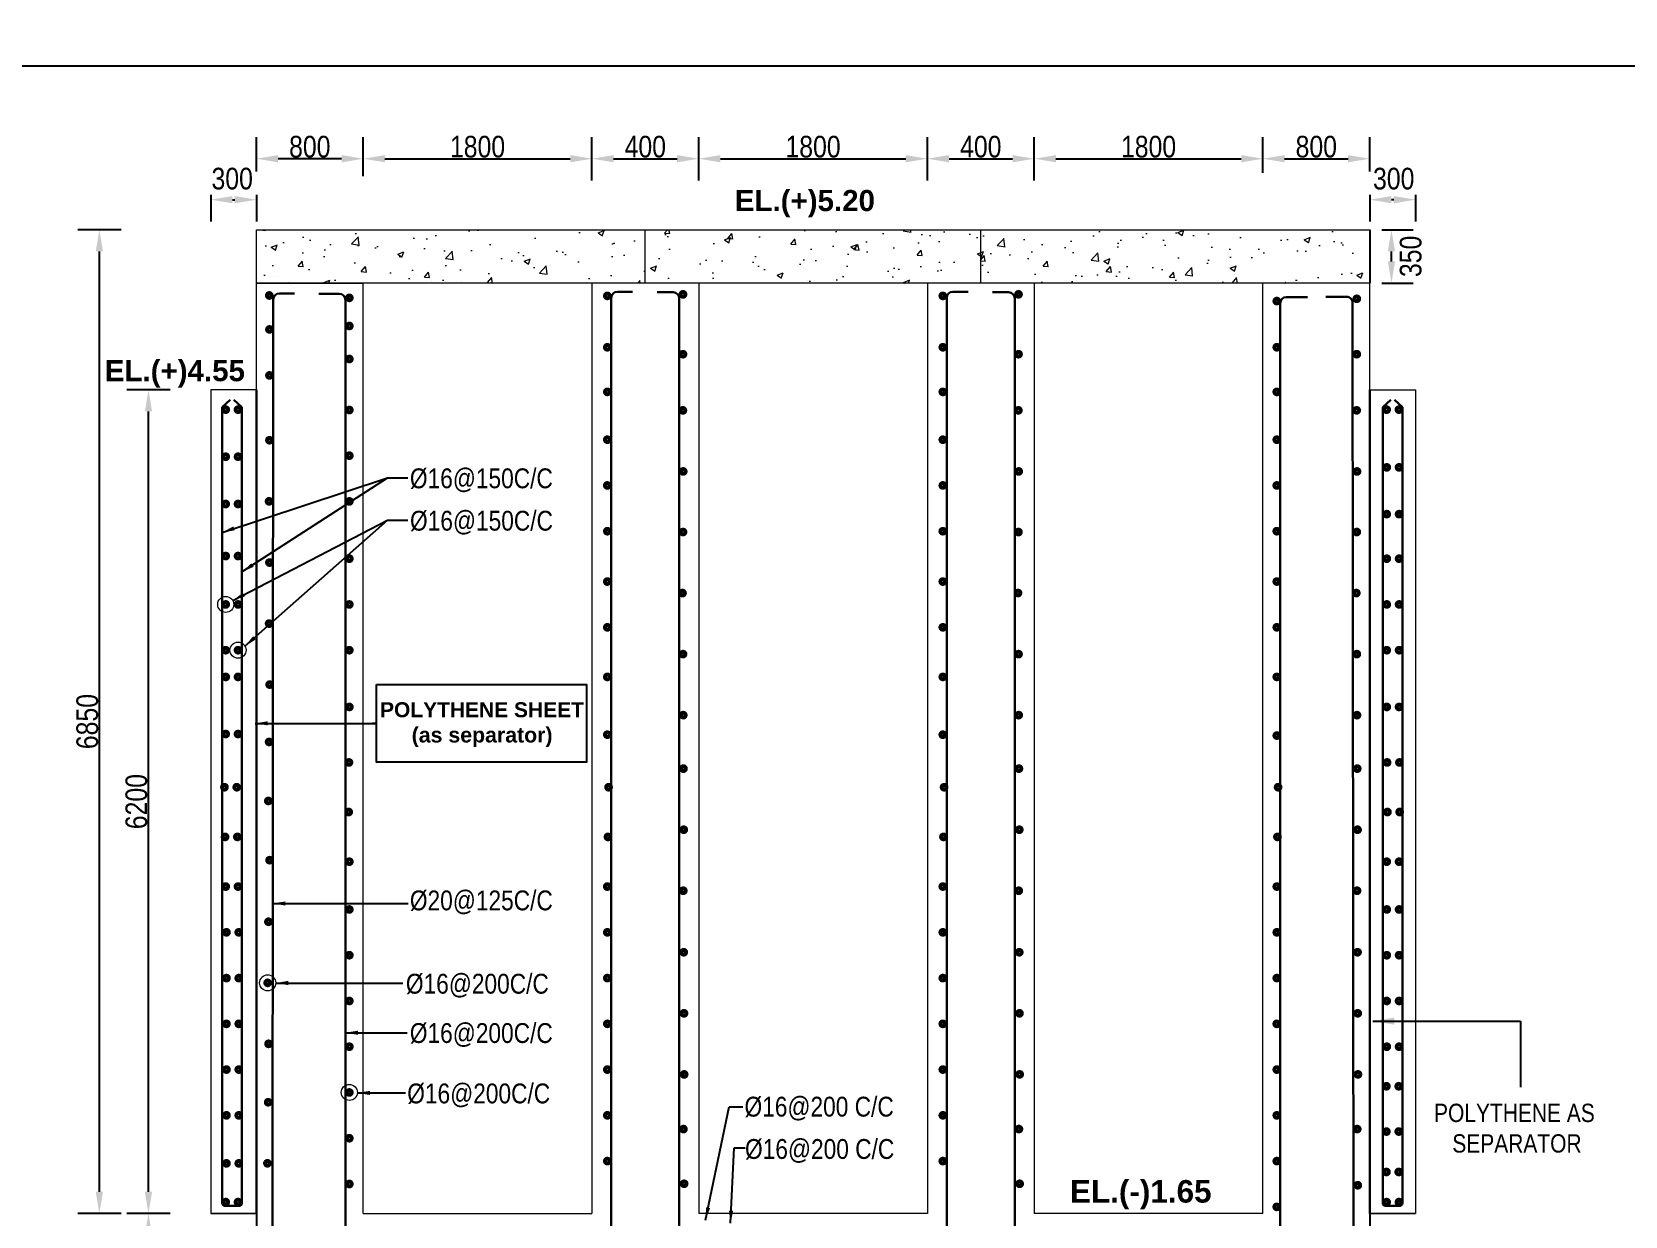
# Model space of a CAD drawing. Extents: x -119161 to 3778985, y -614964 to -30958.
# Drawn here: x 3112321 to 3129978, y -245973 to -232850 of the extents above; entities that cross this region are included whole.
import ezdxf

# ---------------------------------------------------------------- set-up
doc = ezdxf.new("R2010")
doc.units = 0
doc.header["$MEASUREMENT"] = 0
doc.linetypes.add('DASHED2', pattern=[9.525, 6.35, -3.175])
doc.layers.get('DEFPOINTS').update_dxf_attribs({"linetype": 'CONTINUOUS'})
for name, color, linetype, lineweight in [('Dim', 7, 'CONTINUOUS', 9), ('HATCH', 252, 'CONTINUOUS', 5), ('ROD', 1, 'CONTINUOUS', 30)]:
    doc.layers.add(name, color=color, linetype=linetype, lineweight=lineweight)
for name, color, linetype in [('DOTTED', 240, 'DASHED2'), ('LINE', 7, 'CONTINUOUS'), ('TEXT', 10, 'CONTINUOUS'), ('TXT', 7, 'CONTINUOUS')]:
    doc.layers.add(name, color=color, linetype=linetype)
doc.styles.add('ARIAL', font='ARIALN.TTF')
doc.styles.add('DIM', font='isocp3.shx')
doc.styles.add('dimText', font='ARIALN.TTF')
doc.styles.get("Standard").update_dxf_attribs({"font": 'times.ttf', "height": 250})
doc.dimstyles.new('3', dxfattribs={"dimtxt": 225, "dimasz": 350, "dimexe": 100, "dimexo": 25, "dimgap": 9, "dimtad": 0, "dimdec": 0, "dimzin": 0, "dimdsep": 46, "dimtxsty": 'Standard', "dimcen": 0, "dimclrt": 256, "dimadec": 0, "dimazin": 0, "dimtfac": 1, "dimtdec": 0, "dimtofl": 0, "dimtmove": 2, "dimatfit": 3, "dimfxl": 1, "dimtolj": 1, "dimtzin": 0, "dimarcsym": 0})
doc.dimstyles.new('dim n_120', dxfattribs={"dimtxt": 240, "dimasz": 240, "dimexe": 240, "dimexo": 150, "dimgap": 100, "dimtad": 2, "dimdec": 0, "dimzin": 0, "dimdsep": 46, "dimtxsty": 'DIM', "dimcen": 350, "dimclrd": 5, "dimclre": 5, "dimclrt": 7, "dimadec": 0, "dimazin": 0, "dimtfac": 1, "dimtdec": 0, "dimtmove": 0, "dimatfit": 3, "dimfxl": 240, "dimfxlon": 1, "dimtolj": 1, "dimtzin": 0, "dimarcsym": 0})
doc.dimstyles.new('dim_70', dxfattribs={"dimtxt": 140, "dimasz": 140, "dimexe": 70, "dimexo": 40, "dimgap": 50, "dimtad": 1, "dimdec": 0, "dimzin": 0, "dimdsep": 46, "dimtxsty": 'ARIAL', "dimcen": 0.09, "dimclrd": 5, "dimclre": 5, "dimclrt": 7, "dimadec": 0, "dimazin": 0, "dimtfac": 1, "dimtdec": 0, "dimtmove": 0, "dimatfit": 3, "dimfxl": 1, "dimtolj": 1, "dimtzin": 0, "dimarcsym": 0})
pattern_1 = [(50, (2361827.4, 2144487.93), (699.32868, -61.18333), [73.125, -804.375]), (355, (2361827.4, 2144487.9), (-135.28255, 733.38733), [58.5, -643.5]), (100.4514, (2361885.65, 2144482.8), (564.04665, 672.20355), [62.14669, -683.61356]), (46.1842, (2361827.4, 2144682.9), (1040.56002, -161.38104), [109.6875, -1206.5625]), (96.6356, (2361914.1, 2144669.5), (911.29614, 949.76492), [93.22003, -1025.42017]), (351.1842, (2361827.4, 2144682.9), (911.2954, 949.76564), [87.75, -965.25]), (21, (2361924.9, 2144634.2), (581.98438, -392.55342), [73.125, -804.375]), (326, (2361924.9, 2144634.2), (237.23245, 707.0213), [58.5, -643.5]), (71.4514, (2361973.4, 2144601.5), (819.21706, 314.46723), [62.14669, -683.61356]), (37.5, (2361827.38, 2144487.93), (11.85586, 324.571507), [0, -635.7, 0, -653.25, 0, -645.9375]), (7.5, (2361827.38, 2144487.93), (256.4928, 384.55142), [0, -372.45, 0, -621.075, 0, -246.1875]), (327.5, (2361609.95, 2144487.93), (520.476875, -21.991), [0, -243.75, 0, -760.5, 0, -1009.125]), (317.5, (2361512.45, 2144487.93), (568.606515, 97.60236), [0, -316.875, 0, -505.05, 0, -716.625])]

# ---------------------------------------------------------------- blocks, each defined once
blk = doc.blocks.new('*D1258')
at = {"layer": 'DEFPOINTS', "color": 0, "lineweight": -2, "ltscale": 50}
for p in [(3113777, -245943), (3113613, -247211), (3113851, -247211)]:
    blk.add_point(p, dxfattribs=at)
at = {"layer": 'Dim', "color": 5, "lineweight": -2, "ltscale": 50}
for p, q in [((3113627, -245943), (3113373, -245943)), ((3113613, -246183), (3113613, -246971)), ((3113701, -247211), (3113373, -247211))]:
    blk.add_line(p, q, dxfattribs=at)
for points in [[(3113573, -246183), (3113653, -246183), (3113613, -245943)], [(3113573, -246971), (3113653, -246971), (3113613, -247211)]]:
    blk.add_solid(points, dxfattribs=at)
at = {"layer": 'Dim', "color": 7, "ltscale": 50, "insert": (3113480, -246577), "char_height": 240, "attachment_point": 5, "rotation": 90, "style": 'dimText'}
blk.add_mtext('\\A1;800', dxfattribs=at)
blk = doc.blocks.new('*D1259')
at = {"layer": 'DEFPOINTS', "color": 0, "lineweight": -2, "ltscale": 50}
for p in [(3113069, -235043), (3113779, -235043), (3113475, -245943)]:
    blk.add_point(p, dxfattribs=at)
at = {"layer": 'Dim', "color": 5, "lineweight": -2, "ltscale": 50}
for p, q in [((3113309, -235043), (3112829, -235043)), ((3113069, -245703), (3113069, -235283)), ((3113309, -245943), (3112829, -245943))]:
    blk.add_line(p, q, dxfattribs=at)
for points in [[(3113029, -235283), (3113109, -235283), (3113069, -235043)], [(3113029, -245703), (3113109, -245703), (3113069, -245943)]]:
    blk.add_solid(points, dxfattribs=at)
at = {"layer": 'Dim', "color": 7, "ltscale": 50, "insert": (3112936, -240493), "char_height": 240, "attachment_point": 5, "rotation": 90, "style": 'dimText'}
blk.add_mtext('\\A1;6850', dxfattribs=at)
blk = doc.blocks.new('*D1260')
at = {"layer": 'DEFPOINTS', "color": 0, "lineweight": -2, "ltscale": 50}
for p in [(3127133, -235043), (3127388, -235043), (3127133, -235634)]:
    blk.add_point(p, dxfattribs=at)
at = {"layer": 'Dim', "color": 5, "lineweight": -2, "ltscale": 50}
for p, q in [((3127283, -235043), (3127628, -235043)), ((3127388, -235394), (3127388, -235283)), ((3127283, -235634), (3127628, -235634))]:
    blk.add_line(p, q, dxfattribs=at)
for points in [[(3127348, -235283), (3127428, -235283), (3127388, -235043)], [(3127348, -235394), (3127428, -235394), (3127388, -235634)]]:
    blk.add_solid(points, dxfattribs=at)
at = {"layer": 'Dim', "color": 7, "ltscale": 50, "insert": (3127602, -235338), "char_height": 240, "attachment_point": 5, "rotation": 90, "style": 'dimText'}
blk.add_mtext('\\A1;350', dxfattribs=at)
blk = doc.blocks.new('*D1263')
at = {"layer": 'DEFPOINTS', "color": 0, "lineweight": -2, "ltscale": 50}
for p in [(3113613, -236817), (3114303, -236817), (3114218, -245943)]:
    blk.add_point(p, dxfattribs=at)
at = {"layer": 'Dim', "color": 5, "lineweight": -2, "ltscale": 50}
for p, q in [((3113853, -236817), (3113373, -236817)), ((3113613, -245703), (3113613, -237057)), ((3113853, -245943), (3113373, -245943))]:
    blk.add_line(p, q, dxfattribs=at)
for points in [[(3113573, -237057), (3113653, -237057), (3113613, -236817)], [(3113573, -245703), (3113653, -245703), (3113613, -245943)]]:
    blk.add_solid(points, dxfattribs=at)
at = {"layer": 'Dim', "color": 7, "ltscale": 50, "insert": (3113480, -241380), "char_height": 240, "attachment_point": 5, "rotation": 90, "style": 'dimText'}
blk.add_mtext('\\A1;6200', dxfattribs=at)
blk = doc.blocks.new('*D1264')
at = {"layer": 'DEFPOINTS', "color": 0, "lineweight": -2, "ltscale": 50}
for p in [(3114809, -234256), (3114809, -234546), (3115993, -234599)]:
    blk.add_point(p, dxfattribs=at)
at = {"layer": 'Dim', "color": 5, "lineweight": -2, "ltscale": 50}
for p, q in [((3114809, -234396), (3114809, -234016)), ((3115993, -234449), (3115993, -234016)), ((3115753, -234256), (3115049, -234256))]:
    blk.add_line(p, q, dxfattribs=at)
for points in [[(3115049, -234216), (3115049, -234296), (3114809, -234256)], [(3115753, -234216), (3115753, -234296), (3115993, -234256)]]:
    blk.add_solid(points, dxfattribs=at)
at = {"layer": 'Dim', "color": 7, "ltscale": 50, "insert": (3115401, -234124), "char_height": 240, "attachment_point": 5, "style": 'dimText'}
blk.add_mtext('\\A1;800', dxfattribs=at)
blk = doc.blocks.new('*D1265')
at = {"layer": 'DEFPOINTS', "color": 0, "lineweight": -2, "ltscale": 50}
for p in [(3127147, -234256), (3125963, -234563), (3127147, -234546)]:
    blk.add_point(p, dxfattribs=at)
at = {"layer": 'Dim', "color": 5, "lineweight": -2, "ltscale": 50}
for p, q in [((3125963, -234413), (3125963, -234016)), ((3127147, -234396), (3127147, -234016)), ((3126203, -234256), (3126907, -234256))]:
    blk.add_line(p, q, dxfattribs=at)
for points in [[(3126203, -234216), (3126203, -234296), (3125963, -234256)], [(3126907, -234216), (3126907, -234296), (3127147, -234256)]]:
    blk.add_solid(points, dxfattribs=at)
at = {"layer": 'Dim', "color": 7, "ltscale": 50, "insert": (3126555, -234124), "char_height": 240, "attachment_point": 5, "style": 'dimText'}
blk.add_mtext('\\A1;800', dxfattribs=at)
blk = doc.blocks.new('*D1266')
at = {"layer": 'DEFPOINTS', "color": 0, "lineweight": -2, "ltscale": 50}
for p in [(3119711, -234256), (3118528, -234802), (3119711, -234802)]:
    blk.add_point(p, dxfattribs=at)
at = {"layer": 'Dim', "color": 5, "lineweight": -2, "ltscale": 50}
for p, q in [((3118528, -234496), (3118528, -234016)), ((3119711, -234496), (3119711, -234016)), ((3118768, -234256), (3119471, -234256))]:
    blk.add_line(p, q, dxfattribs=at)
for points in [[(3118768, -234216), (3118768, -234296), (3118528, -234256)], [(3119471, -234216), (3119471, -234296), (3119711, -234256)]]:
    blk.add_solid(points, dxfattribs=at)
at = {"layer": 'Dim', "color": 7, "ltscale": 50, "insert": (3119119, -234124), "char_height": 240, "attachment_point": 5, "style": 'dimText'}
blk.add_mtext('\\A1;400', dxfattribs=at)
blk = doc.blocks.new('*D1267')
at = {"layer": 'DEFPOINTS', "color": 0, "lineweight": -2, "ltscale": 50}
for p in [(3118528, -234256), (3118528, -234442), (3115993, -234524)]:
    blk.add_point(p, dxfattribs=at)
at = {"layer": 'Dim', "color": 5, "lineweight": -2, "ltscale": 50}
for p, q in [((3115993, -234374), (3115993, -234016)), ((3118528, -234292), (3118528, -234016)), ((3116233, -234256), (3118288, -234256))]:
    blk.add_line(p, q, dxfattribs=at)
for points in [[(3116233, -234216), (3116233, -234296), (3115993, -234256)], [(3118288, -234216), (3118288, -234296), (3118528, -234256)]]:
    blk.add_solid(points, dxfattribs=at)
at = {"layer": 'Dim', "color": 7, "ltscale": 50, "insert": (3117260, -234124), "char_height": 240, "attachment_point": 5, "style": 'dimText'}
blk.add_mtext('\\A1;1800', dxfattribs=at)
blk = doc.blocks.new('*D1268')
at = {"layer": 'DEFPOINTS', "color": 0, "lineweight": -2, "ltscale": 50}
for p in [(3114303, -234508), (3114810, -234508), (3114810, -234710)]:
    blk.add_point(p, dxfattribs=at)
at = {"layer": 'Dim', "color": 5, "lineweight": -2, "ltscale": 50}
for p, q in [((3114303, -234658), (3114303, -234950)), ((3114543, -234710), (3114570, -234710)), ((3114810, -234658), (3114810, -234950))]:
    blk.add_line(p, q, dxfattribs=at)
for points in [[(3114543, -234670), (3114543, -234750), (3114303, -234710)], [(3114570, -234670), (3114570, -234750), (3114810, -234710)]]:
    blk.add_solid(points, dxfattribs=at)
at = {"layer": 'Dim', "color": 7, "ltscale": 50, "insert": (3114541, -234478), "char_height": 240, "attachment_point": 5, "style": 'dimText'}
blk.add_mtext('\\A1;300', dxfattribs=at)
blk = doc.blocks.new('*D1269')
at = {"layer": 'DEFPOINTS', "color": 0, "lineweight": -2, "ltscale": 50}
for p in [(3127147, -234508), (3127654, -234508), (3127147, -234710)]:
    blk.add_point(p, dxfattribs=at)
at = {"layer": 'Dim', "color": 5, "lineweight": -2, "ltscale": 50}
for p, q in [((3127147, -234658), (3127147, -234950)), ((3127414, -234710), (3127387, -234710)), ((3127654, -234658), (3127654, -234950))]:
    blk.add_line(p, q, dxfattribs=at)
for points in [[(3127387, -234670), (3127387, -234750), (3127147, -234710)], [(3127414, -234670), (3127414, -234750), (3127654, -234710)]]:
    blk.add_solid(points, dxfattribs=at)
at = {"layer": 'Dim', "color": 7, "ltscale": 50, "insert": (3127413, -234478), "char_height": 240, "attachment_point": 5, "style": 'dimText'}
blk.add_mtext('\\A1;300', dxfattribs=at)
blk = doc.blocks.new('*D1272')
at = {"layer": 'DEFPOINTS', "color": 0, "lineweight": -2, "ltscale": 50}
for p in [(3123429, -234256), (3122246, -234802), (3123429, -234802)]:
    blk.add_point(p, dxfattribs=at)
at = {"layer": 'Dim', "color": 5, "lineweight": -2, "ltscale": 50}
for p, q in [((3122246, -234496), (3122246, -234016)), ((3123429, -234496), (3123429, -234016)), ((3122486, -234256), (3123189, -234256))]:
    blk.add_line(p, q, dxfattribs=at)
for points in [[(3122486, -234216), (3122486, -234296), (3122246, -234256)], [(3123189, -234216), (3123189, -234296), (3123429, -234256)]]:
    blk.add_solid(points, dxfattribs=at)
at = {"layer": 'Dim', "color": 7, "ltscale": 50, "insert": (3122837, -234124), "char_height": 240, "attachment_point": 5, "style": 'dimText'}
blk.add_mtext('\\A1;400', dxfattribs=at)
blk = doc.blocks.new('*D1273')
at = {"layer": 'DEFPOINTS', "color": 0, "lineweight": -2, "ltscale": 50}
for p in [(3122246, -234256), (3122246, -234442), (3119711, -234524)]:
    blk.add_point(p, dxfattribs=at)
at = {"layer": 'Dim', "color": 5, "lineweight": -2, "ltscale": 50}
for p, q in [((3119711, -234374), (3119711, -234016)), ((3122246, -234292), (3122246, -234016)), ((3119951, -234256), (3122006, -234256))]:
    blk.add_line(p, q, dxfattribs=at)
for points in [[(3119951, -234216), (3119951, -234296), (3119711, -234256)], [(3122006, -234216), (3122006, -234296), (3122246, -234256)]]:
    blk.add_solid(points, dxfattribs=at)
at = {"layer": 'Dim', "color": 7, "ltscale": 50, "insert": (3120978, -234124), "char_height": 240, "attachment_point": 5, "style": 'dimText'}
blk.add_mtext('\\A1;1800', dxfattribs=at)
blk = doc.blocks.new('*D1274')
at = {"layer": 'DEFPOINTS', "color": 0, "lineweight": -2, "ltscale": 50}
for p in [(3125964, -234256), (3125964, -234442), (3123429, -234524)]:
    blk.add_point(p, dxfattribs=at)
at = {"layer": 'Dim', "color": 5, "lineweight": -2, "ltscale": 50}
for p, q in [((3123429, -234374), (3123429, -234016)), ((3125964, -234292), (3125964, -234016)), ((3123669, -234256), (3125724, -234256))]:
    blk.add_line(p, q, dxfattribs=at)
for points in [[(3123669, -234216), (3123669, -234296), (3123429, -234256)], [(3125724, -234216), (3125724, -234296), (3125964, -234256)]]:
    blk.add_solid(points, dxfattribs=at)
at = {"layer": 'Dim', "color": 7, "ltscale": 50, "insert": (3124696, -234124), "char_height": 240, "attachment_point": 5, "style": 'dimText'}
blk.add_mtext('\\A1;1800', dxfattribs=at)
blk = doc.blocks.new('*D2064')
at = {"layer": 'DEFPOINTS', "color": 0, "lineweight": -2}
for p in [(2462635, -31122), (2462635, -33338), (2521930, -33338)]:
    blk.add_point(p, dxfattribs=at)
at = {"layer": 'DEFPOINTS', "color": 0, "linetype": 'ByBlock', "lineweight": -2}
for p in [(3484626, -240111), (3485507, -240111), (3485507, -240315)]:
    blk.add_point(p, dxfattribs=at)
at = {"layer": 'LINE', "color": 0, "lineweight": -2}
for p, q in [((2462635, -33313), (2462635, -31022)), ((2521930, -33313), (2521930, -31022)), ((2463185, -31122), (2491842, -31122)), ((2521380, -31122), (2492723, -31122))]:
    blk.add_line(p, q, dxfattribs=at)
at = {"layer": 'LINE', "color": 0, "linetype": 'ByBlock', "lineweight": -2}
for p, q in [((3484626, -240136), (3484626, -240415)), ((3485507, -240136), (3485507, -240415)), ((3484976, -240315), (3485157, -240315))]:
    blk.add_line(p, q, dxfattribs=at)
at = {"layer": 'LINE', "color": 0, "lineweight": -2}
for points in [[(2463185, -31031), (2463185, -31214), (2462635, -31122)], [(2521380, -31031), (2521380, -31214), (2521930, -31122)]]:
    blk.add_solid(points, dxfattribs=at)
at = {"layer": 'LINE', "color": 0, "linetype": 'ByBlock', "lineweight": -2}
for points in [[(3484976, -240257), (3484976, -240373), (3484626, -240315)], [(3485157, -240257), (3485157, -240373), (3485507, -240315)]]:
    blk.add_solid(points, dxfattribs=at)
at = {"layer": 'LINE', "insert": (2492283, -31122), "char_height": 250, "attachment_point": 5}
blk.add_mtext('\\A1;59295', dxfattribs=at)
at = {"layer": 'LINE', "linetype": 'ByBlock', "lineweight": -2, "insert": (3485066, -240810), "char_height": 250, "attachment_point": 5}
blk.add_mtext('\\A1;1000', dxfattribs=at)

msp = doc.modelspace()

# ---------------------------------------------------------------- hatches: boundary and pattern name
at = {"layer": 'HATCH'}
h = msp.add_hatch(dxfattribs=at)
h.set_pattern_fill('AR-CONC,_O', color=2, scale=97.5)
h.set_pattern_definition(pattern_1)
h.paths.add_polyline_path([(3119119.3, -235634.2), (3119119.3, -235042.7), (3114809.7, -235042.7), (3114809.7, -235634.2)])
h = msp.add_hatch(dxfattribs=at)
h.set_pattern_fill('AR-CONC,_O', color=2, scale=97.5)
h.set_pattern_definition(pattern_1)
h.paths.add_polyline_path([(3122837.3, -235634.2), (3122837.3, -235042.7), (3119119.3, -235042.7), (3119119.3, -235634.2)])
h = msp.add_hatch(dxfattribs=at)
h.set_pattern_fill('AR-CONC,_O', color=2, scale=97.5)
h.set_pattern_definition(pattern_1)
h.paths.add_polyline_path([(3122837.3, -235042.7), (3122837.3, -235634.2), (3127146.6, -235634.2), (3127146.6, -235042.7)])

# ---------------------------------------------------------------- linework, layer by layer
at = {"layer": 'Dim', "color": 8, "ltscale": 50}
for p, q in [((3115942.8, -235046.2), (3115942.8, -235046.2)), ((3116766, -235051.4), (3116766, -235051.4)), ((3115029.4, -235563.7), (3115029.4, -235563.7)), ((3115166.5, -235623.5), (3115166.5, -235623.5)), ((3116745.5, -235614), (3116745.5, -235614)), ((3117082.7, -235623.5), (3117082.7, -235623.5)), ((3118471.5, -235625.3), (3118471.5, -235625.3)), ((3120913.4, -235607.9), (3120913.4, -235607.9))]:
    msp.add_line(p, q, dxfattribs=at)
at = {"layer": 'Dim', "ltscale": 50}
for points in [[(3114809.7, -236817.2), (3114809.7, -245943.2), (3114302.6, -245943.2)], [(3127146.6, -236817.2), (3127146.7, -245943.2), (3127653.7, -245943.2)]]:
    msp.add_lwpolyline(points, dxfattribs=at)
at = {"layer": 'Dim'}
for centre in [(3114469.2, -239195.1), (3114605.4, -239702.1), (3114934.1, -243388.4), (3115839.1, -244603.1)]:
    msp.add_circle(centre, 88.9, dxfattribs=at)
at = {"layer": 'DOTTED', "linetype": 'ByBlock', "ltscale": 10}
msp.add_lwpolyline([(3116138.9, -240082.9), (3118467.5, -240082.9), (3118467.5, -240942.7), (3116138.9, -240942.7)], close=True, dxfattribs=at)
at = {"layer": 'LINE', "lineweight": 18}
for p, q in [((3114809.6, -245693.7), (3114809.7, -235042.7)), ((3114809.7, -235634.2), (3115992.6, -235634.2)), ((3114809.7, -235634.2), (3115992.6, -235634.2)), ((3115992.6, -245943.2), (3115992.6, -235634.2)), ((3125963.7, -245943.2), (3125963.7, -235634.2)), ((3127146.7, -245943.2), (3127146.6, -235634.2)), ((3114302.6, -236817.2), (3114302.6, -245943.2)), ((3114775.8, -236817.2), (3114302.6, -236817.2)), ((3114809.7, -236817.2), (3114302.6, -236817.2)), ((3127146.6, -236817.2), (3127653.7, -236817.2)), ((3127653.7, -236817.2), (3127653.7, -245943.2)), ((3114809.6, -245689.7), (3114809.6, -245943.2)), ((3114809.6, -245689.7), (3114809.6, -245943.2)), ((3115992.6, -245943.2), (3118527.7, -245943.2)), ((3122245.7, -245943.2), (3119710.7, -245943.2)), ((3125963.7, -245943.2), (3123428.7, -245943.2))]:
    msp.add_line(p, q, dxfattribs=at)
at = {"layer": 'LINE', "ltscale": 0.5}
msp.add_line((3127146.6, -235042.7), (3127146.6, -235634.2), dxfattribs=at)
at = {"layer": 'LINE', "lineweight": 30}
for p, q in [((3114809.7, -236817.2), (3114809.8, -245943.2)), ((3127146.6, -236817.2), (3127146.7, -245943.2))]:
    msp.add_line(p, q, dxfattribs=at)
at = {"layer": 'LINE'}
for p, q in [((3114809.6, -245943.2), (3114809.6, -247337.5)), ((3127146.7, -245943.2), (3127146.7, -247337.5))]:
    msp.add_line(p, q, dxfattribs=at)
msp.add_lwpolyline([(3144926.4, -272810.1), (3088951.9, -272810.1), (3088951.9, -233228.2), (3144926.4, -233228.2)], close=True, dxfattribs=at)
at = {"layer": 'LINE', "lineweight": 18}
for points in [[(3114809.7, -235042.7), (3127146.6, -235042.7)], [(3119119.3, -235634.2), (3119119.3, -235042.7)], [(3122837.3, -235634.2), (3122837.3, -235042.7)], [(3127146.6, -235634.2), (3114809.7, -235634.2)], [(3118527.7, -235634.2), (3118527.7, -245943.2)], [(3119710.7, -235634.2), (3119710.7, -245943.2)], [(3122245.7, -235634.2), (3122245.7, -245943.2)], [(3123428.7, -235634.2), (3123428.7, -245943.2)], [(3114302.6, -245943.2), (3114809.6, -245943.2)], [(3127653.7, -245943.2), (3127146.7, -245943.2)]]:
    msp.add_lwpolyline(points, dxfattribs=at)
at = {"layer": 'ROD'}
for p, q in [((3114985.7, -247022.3), (3114996.3, -235816)), ((3115063.9, -235748.4), (3115230.3, -235748.4)), ((3115727.7, -235753), (3115502.7, -235753)), ((3115795.3, -246957.3), (3115795.3, -235820.6)), ((3118741.6, -246922.9), (3118741.6, -235798.6)), ((3118809.2, -235731), (3118978.9, -235731)), ((3119427.6, -235735.8), (3119249.2, -235735.8)), ((3119495.2, -246922.9), (3119495.2, -235803.4)), ((3122459.6, -246922.9), (3122459.6, -235798.6)), ((3122527.2, -235731), (3122696.9, -235731)), ((3123145.6, -235735.8), (3122967.2, -235735.8)), ((3123213.2, -246922.9), (3123213.2, -235803.4)), ((3126155.3, -246957.3), (3126155.3, -235856.1)), ((3126222.9, -235788.5), (3126456.1, -235788.5)), ((3126889.7, -235785.6), (3126660.3, -235786.9)), ((3126968.3, -247022.3), (3126957.7, -235853.2)), ((3114429.4, -237010.4), (3114518.4, -236929.3)), ((3114649.1, -237010.4), (3114560.1, -236929.3)), ((3127290.9, -237010.4), (3127379.9, -236929.3)), ((3127510.6, -237010.4), (3127421.6, -236929.3))]:
    msp.add_line(p, q, dxfattribs=at)
at = {"layer": 'ROD', "const_width": 51.9}
for points in [[(3119516.4, -235750.4, 1), (3119557.6, -235767.5, 1)], [(3123234.4, -235750.4, 1), (3123275.6, -235767.5, 1)], [(3114973, -235763, -1), (3114931.7, -235780.1, -1)], [(3115860.3, -235790.8, -1), (3115818, -235804.9, -1)], [(3118677, -235768.9, 1), (3118719.3, -235783, 1)], [(3122395, -235768.9, 1), (3122437.3, -235783, 1)], [(3126096.1, -235826.3, 1), (3126138.4, -235840.4, 1)], [(3126983.4, -235799.8, 1), (3127024.6, -235816.9, 1)], [(3115860.3, -236102.2, -1), (3115818, -236116.3, -1)], [(3114974.5, -236139.2, -1), (3114933.3, -236156.3, -1)], [(3118677, -236338.4, 1), (3118719.3, -236352.5, 1)], [(3119516.4, -236413.5, 1), (3119557.6, -236430.6, 1)], [(3122395, -236338.4, 1), (3122437.3, -236352.5, 1)], [(3123234.4, -236413.5, 1), (3123275.6, -236430.6, 1)], [(3126096.1, -236338.4, 1), (3126138.4, -236352.5, 1)], [(3126983.4, -236413.5, 1), (3127024.6, -236430.6, 1)], [(3115860.3, -236467.7, -1), (3115818, -236481.8, -1)], [(3114974.5, -236648.5, -1), (3114933.3, -236665.6, -1)], [(3118677, -236832.7, 1), (3118719.3, -236846.8, 1)], [(3122395, -236832.7, 1), (3122437.3, -236846.8, 1)], [(3126096.1, -236832.7, 1), (3126138.4, -236846.8, 1)], [(3114490.4, -237029.5, -1), (3114448, -237043.6, -1)], [(3114626.6, -237029.5, -1), (3114584.3, -237043.6, -1)], [(3115860.3, -237033.4, -1), (3115818, -237047.5, -1)], [(3119514.9, -237036, 1), (3119556.1, -237053.1, 1)], [(3123232.9, -237036, 1), (3123274.1, -237053.1, 1)], [(3126981.9, -237036, 1), (3127023.1, -237053.1, 1)], [(3127313.4, -237029.5, 1), (3127355.8, -237043.6, 1)], [(3127449.6, -237029.5, 1), (3127492, -237043.6, 1)], [(3114974.5, -237367.2, -1), (3114933.3, -237384.3, -1)], [(3118677, -237362.5, 1), (3118719.3, -237376.6, 1)], [(3122395, -237362.5, 1), (3122437.3, -237376.6, 1)], [(3126096.1, -237362.5, 1), (3126138.4, -237376.6, 1)], [(3114490.4, -237551.3, -1), (3114448, -237565.4, -1)], [(3114626.6, -237551.3, -1), (3114584.3, -237565.4, -1)], [(3115860.3, -237539.4, -1), (3115818, -237553.5, -1)], [(3127315.1, -237669.2, 1), (3127357.4, -237683.3, 1)], [(3127451.3, -237669.2, 1), (3127493.6, -237683.3, 1)], [(3118677, -237869.5, 1), (3118719.3, -237883.6, 1)], [(3119518.7, -237712.8, 1), (3119559.9, -237729.9, 1)], [(3122395, -237869.5, 1), (3122437.3, -237883.6, 1)], [(3123236.7, -237712.8, 1), (3123277.9, -237729.9, 1)], [(3126096.1, -237869.5, 1), (3126138.4, -237883.6, 1)], [(3126985.7, -237712.8, 1), (3127026.9, -237729.9, 1)], [(3114970.7, -238044, -1), (3114929.4, -238061.1, -1)], [(3115860.3, -238046.4, -1), (3115818, -238060.5, -1)], [(3114490.4, -238075.2, -1), (3114448, -238089.3, -1)], [(3114626.6, -238075.2, -1), (3114584.3, -238089.3, -1)], [(3127315.1, -238187.6, 1), (3127357.4, -238201.7, 1)], [(3127451.3, -238187.6, 1), (3127493.6, -238201.7, 1)], [(3118677, -238376.5, 1), (3118719.3, -238390.6, 1)], [(3119516.1, -238384.3, 1), (3119557.3, -238401.4, 1)], [(3122395, -238376.5, 1), (3122437.3, -238390.6, 1)], [(3123234.1, -238384.3, 1), (3123275.3, -238401.4, 1)], [(3126096.1, -238376.5, 1), (3126138.4, -238390.6, 1)], [(3126983.1, -238384.3, 1), (3127024.3, -238401.4, 1)], [(3114490.4, -238652.2, -1), (3114448, -238666.3, -1)], [(3114626.6, -238652.2, -1), (3114584.3, -238666.3, -1)], [(3114974.5, -238722.5, -1), (3114933.3, -238739.6, -1)], [(3115860.3, -238681.1, -1), (3115818, -238695.2, -1)], [(3127315.1, -238681.1, 1), (3127357.4, -238695.2, 1)], [(3127451.3, -238681.1, 1), (3127493.6, -238695.2, 1)], [(3118677, -238934.6, 1), (3118719.3, -238948.7, 1)], [(3122395, -238934.6, 1), (3122437.3, -238948.7, 1)], [(3126096.1, -238934.6, 1), (3126138.4, -238948.7, 1)], [(3119510.9, -239060.5, 1), (3119552.1, -239077.6, 1)], [(3123228.9, -239060.5, 1), (3123270.1, -239077.6, 1)], [(3126978, -239060.5, 1), (3127019.2, -239077.6, 1)], [(3114490.4, -239188.1, -1), (3114448, -239202.2, -1)], [(3114626.6, -239188.1, -1), (3114584.3, -239202.2, -1)], [(3115860.3, -239188.1, -1), (3115818, -239202.2, -1)], [(3127315.1, -239188.1, 1), (3127357.4, -239202.2, 1)], [(3127451.3, -239188.1, 1), (3127493.6, -239202.2, 1)], [(3114970.7, -239399.3, -1), (3114929.4, -239416.4, -1)], [(3118677, -239441.6, 1), (3118719.3, -239455.7, 1)], [(3122395, -239441.6, 1), (3122437.3, -239455.7, 1)], [(3126096.1, -239441.6, 1), (3126138.4, -239455.7, 1)], [(3114490.4, -239695.1, -1), (3114448, -239709.2, -1)], [(3114626.6, -239695.1, -1), (3114584.3, -239709.2, -1)], [(3115860.3, -239695.1, -1), (3115818, -239709.2, -1)], [(3119516.6, -239737.4, 1), (3119557.8, -239754.5, 1)], [(3123234.6, -239737.4, 1), (3123275.8, -239754.5, 1)], [(3126983.6, -239737.4, 1), (3127024.8, -239754.5, 1)], [(3127315.1, -239695.1, 1), (3127357.4, -239709.2, 1)], [(3127451.3, -239695.1, 1), (3127493.6, -239709.2, 1)], [(3114490.4, -239991.1, -1), (3114448, -240005.2, -1)], [(3114626.6, -239991.1, -1), (3114584.3, -240005.2, -1)], [(3118677, -239991.1, 1), (3118719.3, -240005.2, 1)], [(3122395, -239991.1, 1), (3122437.3, -240005.2, 1)], [(3126096.1, -239991.1, 1), (3126138.4, -240005.2, 1)], [(3114976.7, -240074.8, -1), (3114935.5, -240091.9, -1)], [(3115860.3, -240324, -1), (3115818, -240338.1, -1)], [(3127315.1, -240324, 1), (3127357.4, -240338.1, 1)], [(3127451.3, -240324, 1), (3127493.6, -240338.1, 1)], [(3119518.6, -240413.5, 1), (3119559.8, -240430.6, 1)], [(3123236.6, -240413.5, 1), (3123277.8, -240430.6, 1)], [(3126985.6, -240413.5, 1), (3127026.8, -240430.6, 1)], [(3114490.4, -240624.3, -1), (3114448, -240638.5, -1)], [(3114626.6, -240624.3, -1), (3114584.3, -240638.5, -1)], [(3118677, -240631.4, 1), (3118719.3, -240645.6, 1)], [(3122395, -240631.4, 1), (3122437.3, -240645.6, 1)], [(3126096.1, -240641.3, 1), (3126138.4, -240655.4, 1)], [(3114970.8, -240710.3, -1), (3114929.6, -240727.4, -1)], [(3115856.6, -240939, -1), (3115814.3, -240953.1, -1)], [(3119521.1, -241006.2, 1), (3119562.3, -241023.3, 1)], [(3123239.1, -241006.2, 1), (3123280.3, -241023.3, 1)], [(3126988.1, -241006.2, 1), (3127029.3, -241023.3, 1)], [(3127318.7, -240939, 1), (3127361.1, -240953.1, 1)], [(3127455, -240939, 1), (3127497.3, -240953.1, 1)], [(3114476.3, -241213.6, -1), (3114433.9, -241227.7, -1)], [(3114612.5, -241213.6, -1), (3114570.1, -241227.7, -1)], [(3118691.1, -241213.6, 1), (3118733.4, -241227.7, 1)], [(3122409.1, -241213.6, 1), (3122451.4, -241227.7, 1)], [(3126110.2, -241213.6, 1), (3126152.5, -241227.7, 1)], [(3114962.8, -241365.8, -1), (3114920.4, -241379.9, -1)], [(3115853.2, -241488.3, -1), (3115810.9, -241502.4, -1)], [(3127322.1, -241488.3, 1), (3127364.5, -241502.4, 1)], [(3127458.3, -241488.3, 1), (3127500.7, -241502.4, 1)], [(3119524.7, -241682.9, 1), (3119565.9, -241700, 1)], [(3123242.7, -241682.9, 1), (3123283.9, -241700, 1)], [(3126991.7, -241682.9, 1), (3127032.9, -241700, 1)], [(3114483.3, -241764.1, -1), (3114441, -241778.2, -1)], [(3114619.5, -241764.1, -1), (3114577.2, -241778.2, -1)], [(3118684.1, -241764.1, 1), (3118726.4, -241778.2, 1)], [(3122402.1, -241764.1, 1), (3122444.4, -241778.2, 1)], [(3126103.2, -241764.1, 1), (3126145.5, -241778.2, 1)], [(3114975.8, -242020.4, -1), (3114934.6, -242037.5, -1)], [(3115860.3, -242038.8, -1), (3115818, -242052.9, -1)], [(3127315.1, -242038.8, 1), (3127357.4, -242052.9, 1)], [(3127451.3, -242038.8, 1), (3127493.6, -242052.9, 1)], [(3114490.4, -242314.6, -1), (3114448, -242328.7, -1)], [(3114626.6, -242314.6, -1), (3114584.3, -242328.7, -1)], [(3118677, -242314.6, 1), (3118719.3, -242328.7, 1)], [(3119519.2, -242359.1, 1), (3119560.4, -242376.2, 1)], [(3122395, -242314.6, 1), (3122437.3, -242328.7, 1)], [(3123237.2, -242359.1, 1), (3123278.4, -242376.2, 1)], [(3126096.1, -242314.6, 1), (3126138.4, -242328.7, 1)], [(3126986.2, -242359.1, 1), (3127027.4, -242376.2, 1)], [(3115860.3, -242568.1, -1), (3115818, -242582.2, -1)], [(3127315.1, -242568.1, 1), (3127357.4, -242582.2, 1)], [(3127451.3, -242568.1, 1), (3127493.6, -242582.2, 1)], [(3114963.4, -242702.7, -1), (3114922.2, -242719.8, -1)], [(3114498.8, -242821.6, -1), (3114456.5, -242835.7, -1)], [(3114635, -242821.6, -1), (3114592.7, -242835.7, -1)], [(3118677, -242821.6, 1), (3118719.3, -242835.7, 1)], [(3122395, -242821.6, 1), (3122437.3, -242835.7, 1)], [(3126096.1, -242821.6, 1), (3126138.4, -242835.7, 1)], [(3115860.3, -243075.1, -1), (3115818, -243089.2, -1)], [(3119524.8, -243040.8, 1), (3119566, -243057.9, 1)], [(3123242.8, -243040.8, 1), (3123284, -243057.9, 1)], [(3126991.8, -243040.8, 1), (3127033, -243057.9, 1)], [(3127315.1, -243075.1, 1), (3127357.4, -243089.2, 1)], [(3127451.3, -243075.1, 1), (3127493.6, -243089.2, 1)], [(3114498.8, -243328.6, -1), (3114456.5, -243342.7, -1)], [(3114635, -243328.6, -1), (3114592.7, -243342.7, -1)], [(3118677, -243328.6, 1), (3118719.3, -243342.7, 1)], [(3122395, -243328.6, 1), (3122437.3, -243342.7, 1)], [(3126096.1, -243328.6, 1), (3126138.4, -243342.7, 1)], [(3114954.7, -243379.8, -1), (3114913.5, -243396.9, -1)], [(3115860.3, -243582.1, -1), (3115818, -243596.2, -1)], [(3127315.1, -243582.1, 1), (3127357.4, -243596.2, 1)], [(3127451.3, -243582.1, 1), (3127493.6, -243596.2, 1)], [(3114498.8, -243835.6, -1), (3114456.5, -243849.7, -1)], [(3114635, -243835.6, -1), (3114592.7, -243849.7, -1)], [(3118677, -243835.6, 1), (3118719.3, -243849.7, 1)], [(3119527.2, -243717.5, 1), (3119568.4, -243734.6, 1)], [(3122395, -243835.6, 1), (3122437.3, -243849.7, 1)], [(3123245.2, -243717.5, 1), (3123286.4, -243734.6, 1)], [(3126096.1, -243835.6, 1), (3126138.4, -243849.7, 1)], [(3126994.2, -243717.5, 1), (3127035.4, -243734.6, 1)], [(3114964.4, -244055.6, -1), (3114923.2, -244072.7, -1)], [(3115860.3, -244089.1, -1), (3115818, -244103.2, -1)], [(3127315.1, -244089.1, 1), (3127357.4, -244103.2, 1)], [(3127451.3, -244089.1, 1), (3127493.6, -244103.2, 1)], [(3114498.8, -244342.6, -1), (3114456.5, -244356.7, -1)], [(3114635, -244342.6, -1), (3114592.7, -244356.7, -1)], [(3118677, -244342.6, 1), (3118719.3, -244356.7, 1)], [(3119529.1, -244394.2, 1), (3119570.3, -244411.3, 1)], [(3122395, -244342.6, 1), (3122437.3, -244356.7, 1)], [(3123247.1, -244394.2, 1), (3123288.3, -244411.3, 1)], [(3126096.1, -244342.6, 1), (3126138.4, -244356.7, 1)], [(3126996.1, -244394.2, 1), (3127037.3, -244411.3, 1)], [(3127311.2, -244527.5, 1), (3127353.5, -244541.6, 1)], [(3127447.4, -244527.5, 1), (3127489.8, -244541.6, 1)], [(3114960.5, -244702.6, -1), (3114919.3, -244719.7, -1)], [(3115860.3, -244596.1, -1), (3115818, -244610.2, -1)], [(3114498.8, -244849.6, -1), (3114456.5, -244863.7, -1)], [(3114635, -244849.6, -1), (3114592.7, -244863.7, -1)], [(3118677, -244849.6, 1), (3118719.3, -244863.7, 1)], [(3122395, -244849.6, 1), (3122437.3, -244863.7, 1)], [(3126096.1, -244849.6, 1), (3126138.4, -244863.7, 1)], [(3115860.3, -245103.1, -1), (3115818, -245117.2, -1)], [(3119521.2, -245000.4, 1), (3119562.4, -245017.5, 1)], [(3123239.2, -245000.4, 1), (3123280.4, -245017.5, 1)], [(3126988.3, -245000.4, 1), (3127029.5, -245017.5, 1)], [(3127311.2, -245029.2, 1), (3127353.5, -245043.3, 1)], [(3127447.4, -245029.2, 1), (3127489.8, -245043.3, 1)], [(3114498.8, -245381.6, -1), (3114456.5, -245395.7, -1)], [(3114635, -245381.6, -1), (3114592.7, -245395.7, -1)], [(3114952.3, -245379.7, -1), (3114911, -245396.8, -1)], [(3118677, -245356.6, 1), (3118719.3, -245370.7, 1)], [(3122395, -245356.6, 1), (3122437.3, -245370.7, 1)], [(3126096.1, -245356.6, 1), (3126138.4, -245370.7, 1)], [(3115860.3, -245624.2, 1), (3115818, -245610.1, 1)], [(3119529.1, -245623.7, -1), (3119570.3, -245606.6, -1)], [(3123247.1, -245623.7, -1), (3123288.3, -245606.6, -1)], [(3126993.8, -245624.3, 1), (3127036.2, -245638.4, 1)], [(3127311.2, -245491.2, -1), (3127353.5, -245477.1, -1)], [(3127447.4, -245491.2, -1), (3127489.8, -245477.1, -1)], [(3114490.4, -245811, -1), (3114448, -245825.1, -1)], [(3114626.6, -245811, -1), (3114584.3, -245825.1, -1)], [(3127313.4, -245811, 1), (3127355.8, -245825.1, 1)], [(3127449.6, -245811, 1), (3127492, -245825.1, 1)], [(3126096.1, -245877.7, -1), (3126138.4, -245863.6, -1)]]:
    msp.add_lwpolyline(points, format="xyb", close=True, dxfattribs=at)
at = {"layer": 'ROD'}
for points in [[(3114429.4, -237010.4), (3114429.4, -245826.5, 0.4142136), (3114463.2, -245860.3), (3114531.8, -245860.3)], [(3114532.8, -245860.3), (3114615.3, -245860.3, 0.4142136), (3114649.1, -245826.5), (3114649.1, -237010.4)], [(3127457.9, -245860.3), (3127324.7, -245860.3, -0.4142136), (3127290.9, -245826.5), (3127290.9, -237010.4)], [(3127510.6, -237010.4), (3127510.6, -245826.5, -0.4142136), (3127476.8, -245860.3), (3127408.2, -245860.3)]]:
    msp.add_lwpolyline(points, format="xyb", dxfattribs=at)
for centre, start, end in [((3115063.9, -235816), 90, 179.94562), ((3115727.7, -235820.6), 0, 90), ((3118809.2, -235798.6), 90, 180), ((3119427.6, -235803.4), 0, 90), ((3122527.2, -235798.6), 90, 180), ((3123145.6, -235803.4), 0, 90), ((3126222.9, -235856.1), 90, 180), ((3126890.1, -235853.2), 0.05438, 90.3143)]:
    msp.add_arc(centre, 67.6, start, end, dxfattribs=at)

# ---------------------------------------------------------------- texts
at = {"layer": 'TEXT', "color": 6, "width": 4950.937, "attachment_point": 6, "style": 'ARIAL'}
for s, insert, char_height in [('{\\fArial|b1|i0|c0|p34;\\H0.9231x;EL.(+)5.20}', (3121664.5, -234754.8, 0), 253.5), ('{\\fArial|b1|i0|c0|p34;\\H0.9231x;EL.(+)4.55}', (3114682.5, -236639.9, 0), 253.5), ('{\\fArial|b1|i0|c0|p34;\\H0.9231x;EL.(-)1.65}', (3125394.5, -245736.5, 0), 270.4)]:
    msp.add_mtext(s, dxfattribs=dict(at, insert=insert, char_height=char_height))
at = {"layer": 'TXT', "color": 0, "attachment_point": 4, "style": 'ARIAL'}
for s, insert, char_height, width in [('%%C16@150C/C', (3116510.5, -237819.8), 219.7, 1477.593), ('%%C16@150C/C', (3116511.7, -238289.4), 219.7, 1477.593), ('\\pi29.597;{\\fArial|b1|i0|c0|p34;\\H1.25x;\\C6;POLYTHENE SHEET\\H0.8x;\\P\\pi379.97;\\H1.2701x;(as separator)}', (3116150, -240527.2), 133.057, 2296.818), ('%%C20@125C/C', (3116510, -242497), 219.7, 1477.593), ('%%C16@200C/C', (3116465.9, -243420.1), 219.7, 1477.593), ('%%C16@200C/C', (3116509.5, -243966.8), 219.7, 1477.593), ('%%C16@200C/C', (3116480.9, -244636.1), 219.7, 1477.593), ('\\pi121.83;POLYTHENE AS\\P\\pi324.28;SEPARATOR{\\H1.0833x; } ', (3127738.2, -244999.9), 202.8, 2379.693), ('%%C16@200 C/C', (3120224.2, -245251.5), 219.7, 6180.74)]:
    msp.add_mtext(s, dxfattribs=dict(at, insert=insert, char_height=char_height, width=width))
at = {"layer": 'TXT', "color": 0, "insert": (3120218.5, -244782.5), "char_height": 219.7, "attachment_point": 4, "style": 'ARIAL'}
msp.add_mtext('%%C16@200 C/C', dxfattribs=at)

# ---------------------------------------------------------------- dimensions: what is measured, and where the dimension line sits
at = {"layer": 'Dim', "ltscale": 50}
for base, p1, p2, text, picture, middle in [((3114809.4, -234256.5), (3115992.7, -234598.8), (3114809.4, -234546.3), '800', '*D1264', (3115401.1, -234124)), ((3118527.7, -234256.5), (3115992.7, -234524.3), (3118527.7, -234441.8), '1800', '*D1267', (3117260.2, -234124)), ((3119710.8, -234256.5), (3118527.7, -234801.7), (3119710.8, -234801.7), '400', '*D1266', (3119119.3, -234124)), ((3122245.8, -234256.5), (3119710.8, -234524.3), (3122245.8, -234441.8), '1800', '*D1273', (3120978.3, -234124)), ((3123428.9, -234256.5), (3122245.8, -234801.7), (3123428.9, -234801.7), '400', '*D1272', (3122837.4, -234124)), ((3125963.9, -234256.5), (3123428.9, -234524.3), (3125963.9, -234441.8), '1800', '*D1274', (3124696.4, -234124))]:
    dim = msp.add_linear_dim(base=base, p1=p1, p2=p2, text=text, dimstyle='dim n_120', override={"dimgap": 10, "dimtxsty": 'dimText', "dimtmove": 2}, dxfattribs=at)
    dim.commit()
    dim.dimension.update_dxf_attribs({"geometry": picture, "text_midpoint": middle})
for base, p1, p2, angle, text, picture, middle in [((3127146.6, -234256.5), (3125963.4, -234562.9), (3127146.6, -234546.3), 180, '800', '*D1265', (3126555, -234124)), ((3113068.8, -235042.7), (3113475.5, -245943.2), (3113779, -235042.7), 90, '6850', '*D1259', (3112936.3, -240493)), ((3113612.8, -236817.2), (3114218.1, -245943.2), (3114302.6, -236817.2), 90, '6200', '*D1263', (3113480.3, -241380.2)), ((3113612.8, -247210.7), (3113777.4, -245943.2), (3113851.4, -247210.7), 90, '800', '*D1258', (3113480.3, -246577))]:
    dim = msp.add_linear_dim(base=base, p1=p1, p2=p2, angle=angle, text=text, dimstyle='dim n_120', override={"dimgap": 10, "dimtxsty": 'dimText', "dimtmove": 2}, dxfattribs=at)
    dim.commit()
    dim.dimension.update_dxf_attribs({"geometry": picture, "text_midpoint": middle})
dim = msp.add_linear_dim(base=(3114809.7, -234709.6), p1=(3114302.6, -234508), p2=(3114809.7, -234508), text='300', dimstyle='dim n_120', override={"dimgap": 10, "dimtxsty": 'dimText', "dimtmove": 2}, dxfattribs=at)
dim.commit()
dim.dimension.update_dxf_attribs({"geometry": '*D1268', "text_midpoint": (3114540.7, -234478.3), "dimtype": 160})
for base, p1, p2, angle, text, picture, middle in [((3127146.7, -234709.6), (3127653.7, -234508), (3127146.7, -234508), 180, '300', '*D1269', (3127413.5, -234478.3)), ((3127388.4, -235042.7), (3127132.7, -235634.2), (3127132.7, -235042.7), 90, '350', '*D1260', (3127602, -235338.5))]:
    dim = msp.add_linear_dim(base=base, p1=p1, p2=p2, angle=angle, text=text, dimstyle='dim n_120', override={"dimgap": 10, "dimtxsty": 'dimText', "dimtmove": 2}, dxfattribs=at)
    dim.commit()
    dim.dimension.update_dxf_attribs({"geometry": picture, "text_midpoint": middle, "dimtype": 160})
at = {"layer": 'LINE', "color": 0, "linetype": 'ByBlock', "lineweight": -2}
dim = msp.add_linear_dim(base=(3485507.4, -240315), p1=(3484625.5, -240110.7), p2=(3485507.4, -240110.6), text='1000', dimstyle='3', dxfattribs=at)
dim.commit()
dim.dimension.update_dxf_attribs({"geometry": '*D2064', "text_midpoint": (3485066.5, -240810)})
at = {"layer": 'LINE'}
dim = msp.add_linear_dim(base=(2462635.3, -31122.3), p1=(2521930.4, -33338), p2=(2462635.3, -33338), angle=180, dimstyle='3', override={"dimtxt": 450, "dimasz": 550, "dimgap": 0, "dimclrd": 0, "dimclre": 0}, dxfattribs=at)
dim.commit()
dim.dimension.update_dxf_attribs({"geometry": '*D2064', "text_midpoint": (2492282.9, -31122.3)})

# ---------------------------------------------------------------- leaders
at = {"layer": 'Dim', "ltscale": 50}
for points, dimstyle, override in [([(3114429.4, -238396.2), (3116260.7, -237790.4)], 'dim_70', {"dimasz": 140}), ([(3114649.1, -238834.9), (3116260.7, -237790.4), (3116488.2, -237790.4)], 'dim_70', {"dimasz": 140}), ([(3114546.4, -239151), (3116260.7, -238260.2), (3116488.2, -238260.2)], 'dim_70', {"dimasz": 140}), ([(3114682.6, -239658), (3116260.7, -238260.2), (3116489, -238259.9)], 'dim_70', {"dimasz": 140}), ([(3114990.9, -242508.9), (3116492.4, -242509.6)], 'dim_70', {"dimasz": 140}), ([(3115021.4, -243390.2), (3116433.3, -243390.2)], 'dim_70', {"dimasz": 140}), ([(3127180.5, -243812.5), (3128817.7, -243812.5), (3128817.7, -244545.4)], 'dim n_120', {"dimgap": 100, "dimtad": 0}), ([(3115795.3, -243941.4), (3116480, -243941.4)], 'dim_70', {"dimasz": 140}), ([(3115927.9, -244608.5), (3116463.4, -244606.4)], 'dim_70', {"dimasz": 140})]:
    msp.add_leader(points, dimstyle=dimstyle, override=override, dxfattribs=at)
msp.add_leader([(3114795.6, -240512.8), (3116138.9, -240512.8), (3116094.6, -240512.8)], dimstyle='dim_70', dxfattribs=at)
at = {"layer": 'Dim'}
for points in [[(3119786, -246018.1), (3120047.3, -244763.6), (3120199.4, -244763.6)], [(3120062.5, -246053.1), (3120104.5, -245216.8), (3120224.2, -245216.8)]]:
    msp.add_leader(points, dimstyle='dim_70', dxfattribs=at)

doc.saveas('drawing.dxf')
